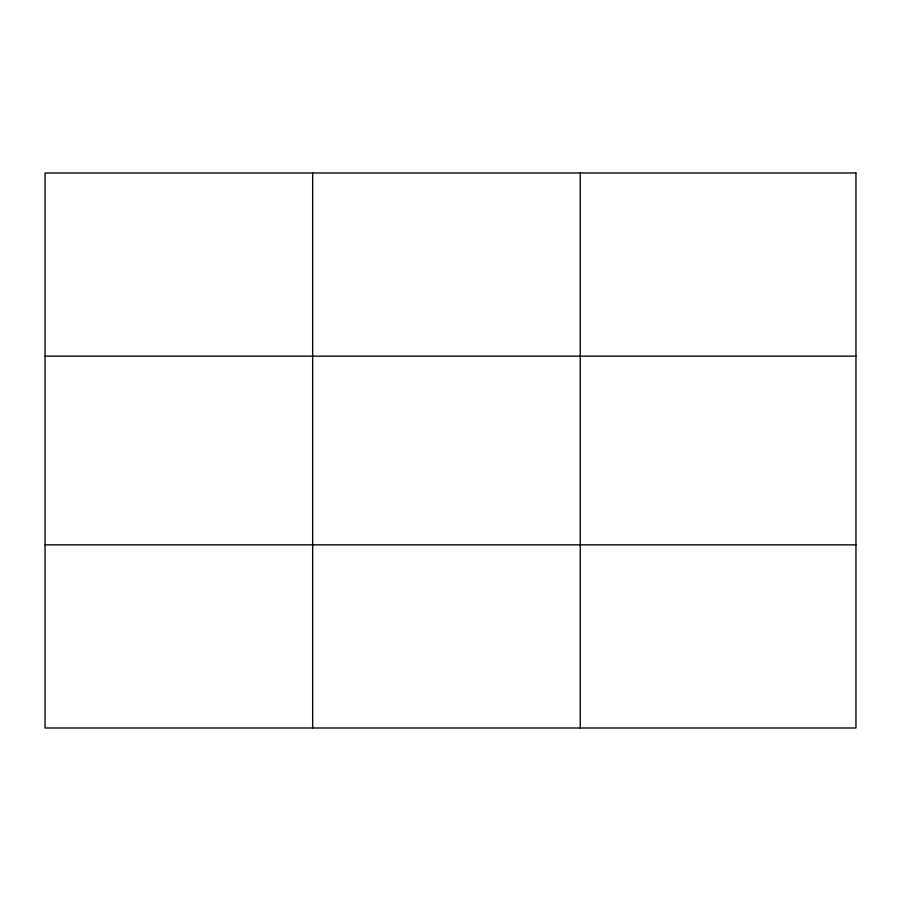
<?xml version="1.0" encoding="UTF-8"?>
<svg xmlns="http://www.w3.org/2000/svg" width="901" height="901" viewBox="0 0 901 901"><rect width="100%" height="100%" fill="white"/><g stroke="black" fill="none" stroke-linecap="round" stroke-linejoin="round"><path stroke-width="1.35" d="M312.647 727.997L312.647 173.003M580.244 727.997L580.244 173.003M45.05 356.154L855.95 356.154M45.05 544.846L855.95 544.846M855.95 173.003L45.05 173.003L45.05 727.997L855.95 727.997L855.95 173.003"/></g></svg>
